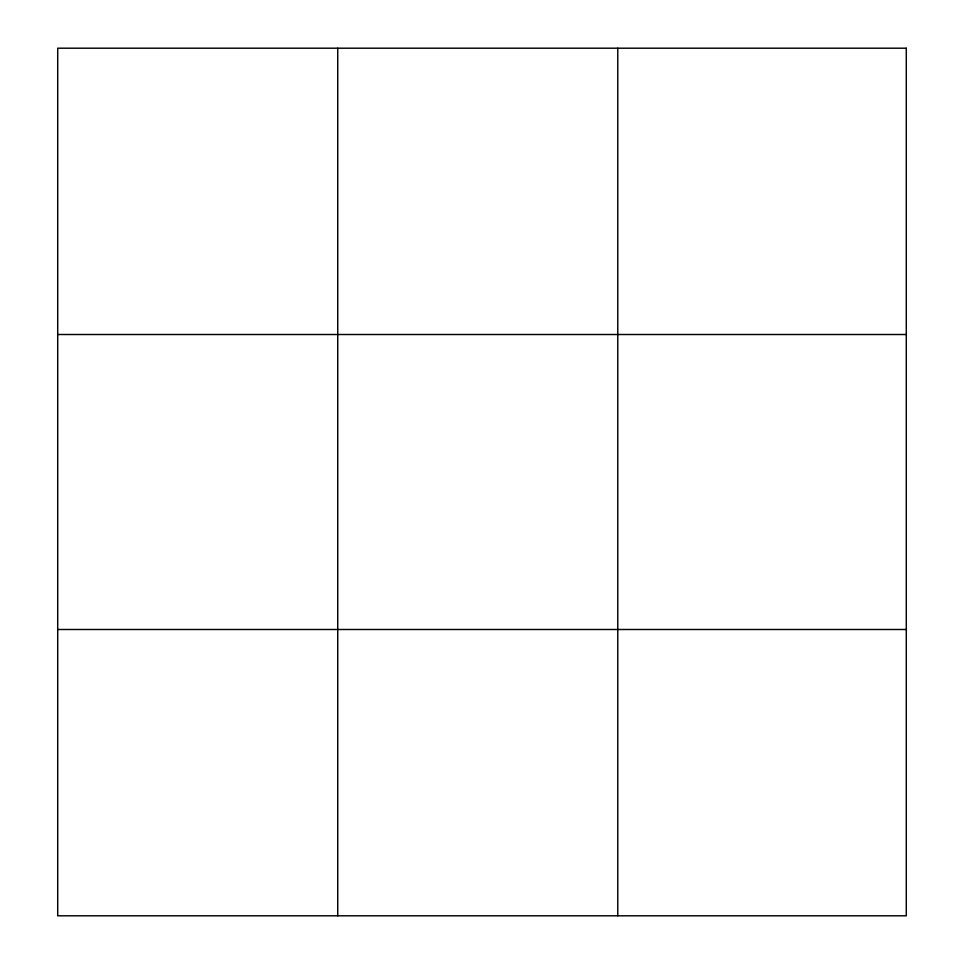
<?xml version="1.0" encoding="UTF-8"?>
<svg xmlns="http://www.w3.org/2000/svg" width="964" height="964" viewBox="0 0 964 964"><rect width="100%" height="100%" fill="white"/><g stroke="black" fill="none" stroke-linecap="round" stroke-linejoin="round"><path stroke-width="1.45" d="M337.737 915.8L337.737 48.2M617.767 915.8L617.767 48.2M57.707 334.508L906.293 334.508M57.707 629.492L906.293 629.492M906.293 48.2L906.293 915.8L57.707 915.8L57.707 48.2L906.293 48.2"/></g></svg>
